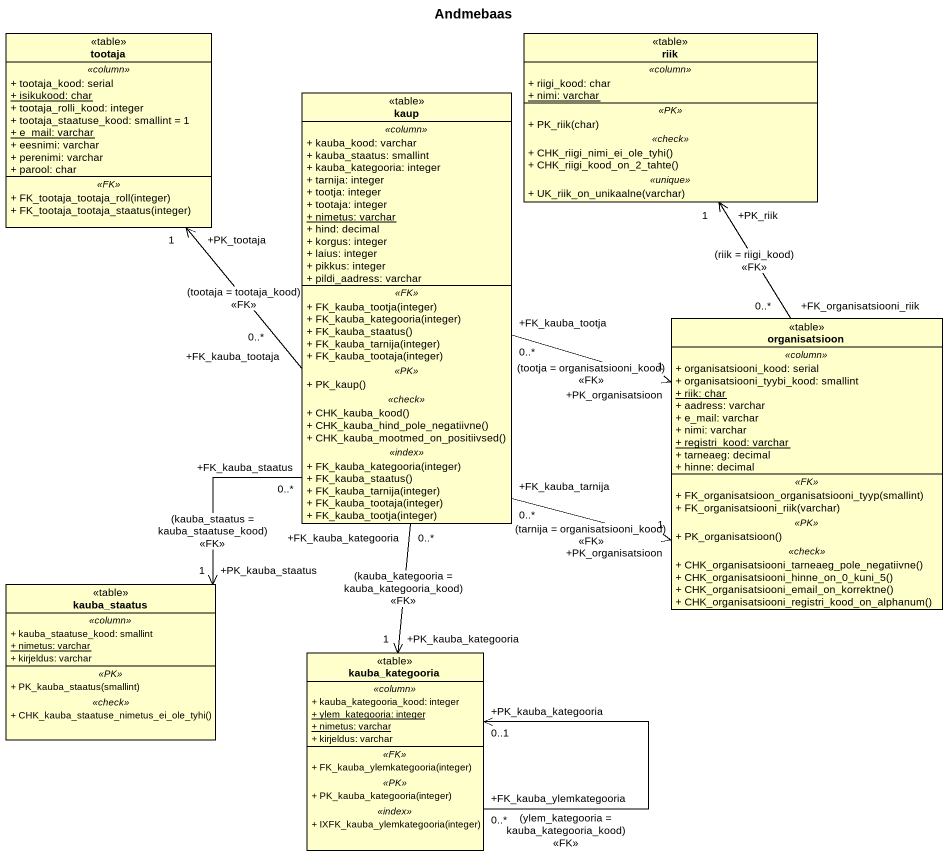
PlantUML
@startuml
title Andmebaas
hide circle
hide empty members
skinparam classAttributeIconSize 0
class tootaja <<table>> {
  .. <<column>> ..
  + tootaja_kood: serial
  {static} + isikukood: char
  + tootaja_rolli_kood: integer
  + tootaja_staatuse_kood: smallint = 1
  {static} + e_mail: varchar
  + eesnimi: varchar
  + perenimi: varchar
  + parool: char
  .. <<FK>> ..
  + FK_tootaja_tootaja_roll(integer)
  + FK_tootaja_tootaja_staatus(integer)
}
class riik <<table>> {
  .. <<column>> ..
  + riigi_kood: char
  {static} + nimi: varchar
  .. <<PK>> ..
  + PK_riik(char)
  .. <<check>> ..
  + CHK_riigi_nimi_ei_ole_tyhi()
  + CHK_riigi_kood_on_2_tahte()
  .. <<unique>> ..
  + UK_riik_on_unikaalne(varchar)
}
class kaup <<table>> {
  .. <<column>> ..
  + kauba_kood: varchar
  + kauba_staatus: smallint
  + kauba_kategooria: integer
  + tarnija: integer
  + tootja: integer
  + tootaja: integer
  {static} + nimetus: varchar
  + hind: decimal
  + korgus: integer
  + laius: integer
  + pikkus: integer
  + pildi_aadress: varchar
  .. <<FK>> ..
  + FK_kauba_tootja(integer)
  + FK_kauba_kategooria(integer)
  + FK_kauba_staatus()
  + FK_kauba_tarnija(integer)
  + FK_kauba_tootaja(integer)
  .. <<PK>> ..
  + PK_kaup()
  .. <<check>> ..
  + CHK_kauba_kood()
  + CHK_kauba_hind_pole_negatiivne()
  + CHK_kauba_mootmed_on_positiivsed()
  .. <<index>> ..
  + FK_kauba_kategooria(integer)
  + FK_kauba_staatus()
  + FK_kauba_tarnija(integer)
  + FK_kauba_tootaja(integer)
  + FK_kauba_tootja(integer)
}
class organisatsioon <<table>> {
  .. <<column>> ..
  + organisatsiooni_kood: serial
  + organisatsiooni_tyybi_kood: smallint
  {static} + riik: char
  + aadress: varchar
  + e_mail: varchar
  + nimi: varchar
  {static} + registri_kood: varchar
  + tarneaeg: decimal
  + hinne: decimal
  .. <<FK>> ..
  + FK_organisatsioon_organisatsiooni_tyyp(smallint)
  + FK_organisatsiooni_riik(varchar)
  .. <<PK>> ..
  + PK_organisatsioon()
  .. <<check>> ..
  + CHK_organisatsiooni_tarneaeg_pole_negatiivne()
  + CHK_organisatsiooni_hinne_on_0_kuni_5()
  + CHK_organisatsiooni_email_on_korrektne()
  + CHK_organisatsiooni_registri_kood_on_alphanum()
}
class kauba_staatus <<table>> {
  .. <<column>> ..
  + kauba_staatuse_kood: smallint
  {static} + nimetus: varchar
  + kirjeldus: varchar
  .. <<PK>> ..
  + PK_kauba_staatus(smallint)
  .. <<check>> ..
  + CHK_kauba_staatuse_nimetus_ei_ole_tyhi()
}
class kauba_kategooria <<table>> {
  .. <<column>> ..
  + kauba_kategooria_kood: integer
  {static} + ylem_kategooria: integer
  {static} + nimetus: varchar
  + kirjeldus: varchar
  .. <<FK>> ..
  + FK_kauba_ylemkategooria(integer)
  .. <<PK>> ..
  + PK_kauba_kategooria(integer)
  .. <<index>> ..
  + IXFK_kauba_ylemkategooria(integer)
}
kaup "+FK_kauba_tootaja\n0..*" -left-> "+PK_tootaja\n1" tootaja : (tootaja = tootaja_kood)\n<<FK>>
kaup "+FK_kauba_tootja\n0..*" -right-> "+PK_organisatsioon\n1" organisatsioon : (tootja = organisatsiooni_kood)\n<<FK>>
kaup "+FK_kauba_tarnija\n0..*" -right-> "+PK_organisatsioon\n1" organisatsioon : (tarnija = organisatsiooni_kood)\n<<FK>>
kaup "+FK_kauba_staatus\n0..*" --> "+PK_kauba_staatus\n1" kauba_staatus : (kauba_staatus = kauba_staatuse_kood)\n<<FK>>
kaup "+FK_kauba_kategooria\n0..*" --> "+PK_kauba_kategooria\n1" kauba_kategooria : (kauba_kategooria = kauba_kategooria_kood)\n<<FK>>
organisatsioon "+FK_organisatsiooni_riik\n0..*" -up-> "+PK_riik\n1" riik : (riik = riigi_kood)\n<<FK>>
kauba_kategooria "+FK_kauba_ylemkategooria\n0..*" --> "+PK_kauba_kategooria\n0..1" kauba_kategooria : (ylem_kategooria = kauba_kategooria_kood)\n<<FK>>
@enduml
